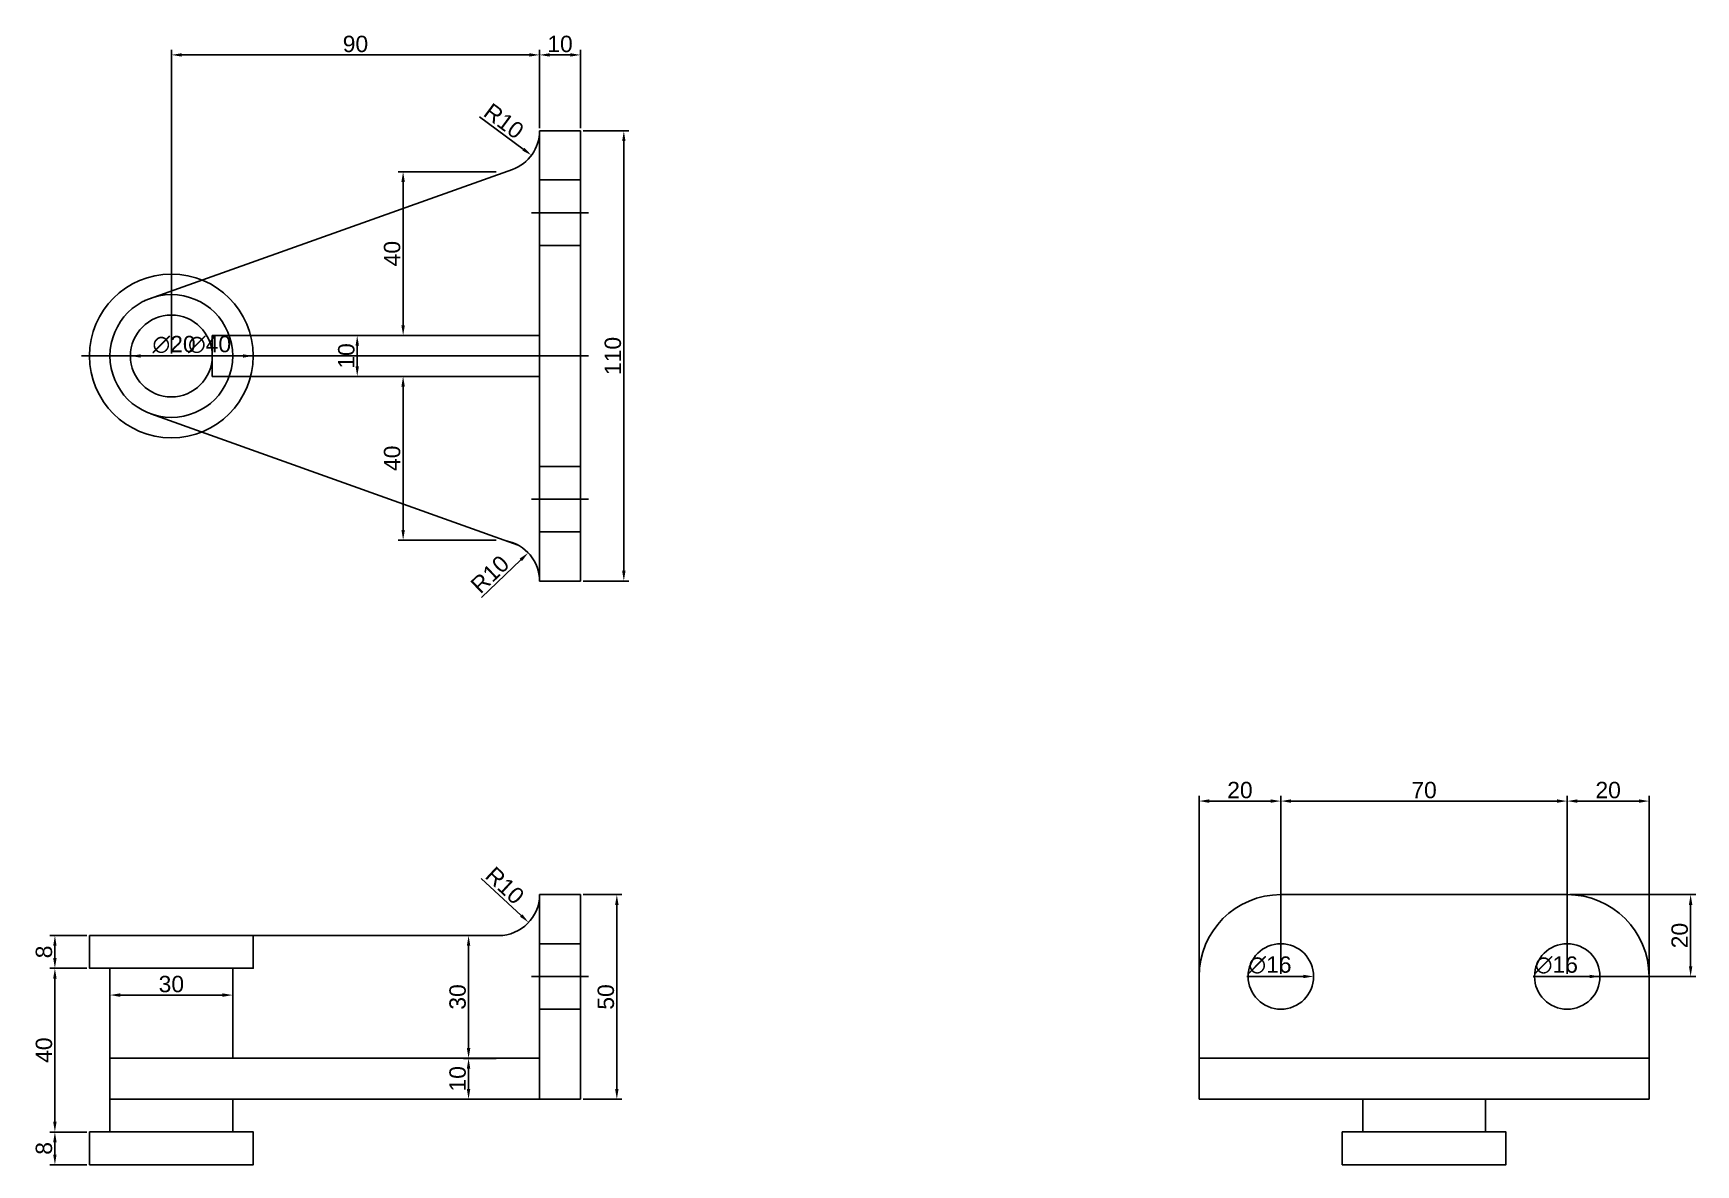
# Model space of a CAD drawing. Header units: millimetres. Extents: x 2427 to 2833, y 2018 to 2294.
import ezdxf

# ---------------------------------------------------------------- set-up
doc = ezdxf.new("R2010")
doc.units = ezdxf.units.MM
doc.styles.get("Standard").update_dxf_attribs({"font": 'arial.ttf'})
doc.dimstyles.new('ISO-25', dxfattribs={"dimtxt": 4, "dimasz": 2.5, "dimexe": 1.25, "dimexo": 0.625, "dimtad": 1, "dimtxsty": 'Standard', "dimcen": 2.5, "dimclrd": 3, "dimclre": 3, "dimclrt": 3, "dimadec": 0, "dimazin": 0, "dimtfac": 1, "dimtmove": 0, "dimatfit": 3, "dimfxl": 1, "dimarcsym": 0})

# ---------------------------------------------------------------- blocks, each defined once
blk = doc.blocks.new('*D1')
at = {"color": 3, "lineweight": -2, "transparency": 16777216}
for p, q in [((2460.85, 2216.05), (2460.85, 2290.24)), ((2463.35, 2288.99), (2548.35, 2288.99)), ((2550.85, 2271.05), (2550.85, 2290.24))]:
    blk.add_line(p, q, dxfattribs=at)
at = {"color": 3, "transparency": 16777216}
for points in [[(2463.35, 2289.4), (2463.35, 2288.57), (2460.85, 2288.99)], [(2548.35, 2289.4), (2548.35, 2288.57), (2550.85, 2288.99)]]:
    blk.add_solid(points, dxfattribs=at)
at = {"layer": 'Defpoints', "color": 0, "transparency": 16777216}
for p in [(2550.85, 2288.99), (2550.85, 2270.43), (2460.85, 2215.43)]:
    blk.add_point(p, dxfattribs=at)
at = {"color": 3, "transparency": 16777216, "insert": (2505.85, 2291.65), "char_height": 4, "attachment_point": 5}
blk.add_mtext('90', dxfattribs=at)
blk = doc.blocks.new('*D2')
at = {"color": 3, "lineweight": -2, "transparency": 16777216}
for p, q in [((2550.85, 2271.05), (2550.85, 2290.24)), ((2553.35, 2288.99), (2558.35, 2288.99)), ((2560.85, 2271.05), (2560.85, 2290.24))]:
    blk.add_line(p, q, dxfattribs=at)
at = {"color": 3, "transparency": 16777216}
for points in [[(2553.35, 2289.4), (2553.35, 2288.57), (2550.85, 2288.99)], [(2558.35, 2289.4), (2558.35, 2288.57), (2560.85, 2288.99)]]:
    blk.add_solid(points, dxfattribs=at)
at = {"layer": 'Defpoints', "color": 0, "transparency": 16777216}
for p in [(2560.85, 2288.99), (2550.85, 2270.43), (2560.85, 2270.43)]:
    blk.add_point(p, dxfattribs=at)
at = {"color": 3, "transparency": 16777216, "insert": (2555.85, 2291.65), "char_height": 4, "attachment_point": 5}
blk.add_mtext('10', dxfattribs=at)
blk = doc.blocks.new('*D3')
at = {"color": 3, "lineweight": -2, "transparency": 16777216}
for p, q in [((2540.23, 2260.43), (2516.25, 2260.43)), ((2517.5, 2257.93), (2517.5, 2222.93)), ((2540.23, 2220.43), (2516.25, 2220.43))]:
    blk.add_line(p, q, dxfattribs=at)
at = {"color": 3, "transparency": 16777216}
for points in [[(2517.08, 2257.93), (2517.92, 2257.93), (2517.5, 2260.43)], [(2517.08, 2222.93), (2517.92, 2222.93), (2517.5, 2220.43)]]:
    blk.add_solid(points, dxfattribs=at)
at = {"layer": 'Defpoints', "color": 0, "transparency": 16777216}
for p in [(2540.85, 2260.43), (2517.5, 2220.43), (2540.85, 2220.43)]:
    blk.add_point(p, dxfattribs=at)
at = {"color": 3, "transparency": 16777216, "insert": (2514.83, 2240.43), "char_height": 4, "attachment_point": 5, "rotation": 90}
blk.add_mtext('40', dxfattribs=at)
blk = doc.blocks.new('*D4')
at = {"color": 3, "lineweight": -2, "transparency": 16777216}
for p, q in [((2540.23, 2210.43), (2516.25, 2210.43)), ((2517.5, 2172.93), (2517.5, 2207.93)), ((2540.23, 2170.43), (2516.25, 2170.43))]:
    blk.add_line(p, q, dxfattribs=at)
at = {"color": 3, "transparency": 16777216}
for points in [[(2517.08, 2207.93), (2517.92, 2207.93), (2517.5, 2210.43)], [(2517.08, 2172.93), (2517.92, 2172.93), (2517.5, 2170.43)]]:
    blk.add_solid(points, dxfattribs=at)
at = {"layer": 'Defpoints', "color": 0, "transparency": 16777216}
for p in [(2517.5, 2210.43), (2540.85, 2210.43), (2540.85, 2170.43)]:
    blk.add_point(p, dxfattribs=at)
at = {"color": 3, "transparency": 16777216, "insert": (2514.83, 2190.43), "char_height": 4, "attachment_point": 5, "rotation": 90}
blk.add_mtext('40', dxfattribs=at)
blk = doc.blocks.new('*D5')
at = {"color": 3, "lineweight": -2, "transparency": 16777216}
blk.add_line((2467.17, 2215.43), (2453.35, 2215.43), dxfattribs=at)
at = {"color": 3, "transparency": 16777216}
blk.add_solid([(2453.35, 2215.84), (2453.35, 2215.01), (2450.85, 2215.43)], dxfattribs=at)
at = {"layer": 'Defpoints', "color": 0, "transparency": 16777216}
for p in [(2450.85, 2215.43), (2470.85, 2215.43)]:
    blk.add_point(p, dxfattribs=at)
at = {"color": 3, "transparency": 16777216, "insert": (2461.51, 2218.21), "char_height": 4, "attachment_point": 5}
blk.add_mtext('∅20', dxfattribs=at)
blk = doc.blocks.new('*D6')
at = {"color": 3, "lineweight": -2, "transparency": 16777216}
blk.add_line((2464.53, 2215.43), (2478.35, 2215.43), dxfattribs=at)
at = {"color": 3, "transparency": 16777216}
blk.add_solid([(2478.35, 2215.84), (2478.35, 2215.01), (2480.85, 2215.43)], dxfattribs=at)
at = {"layer": 'Defpoints', "color": 0, "transparency": 16777216}
for p in [(2440.85, 2215.43), (2480.85, 2215.43)]:
    blk.add_point(p, dxfattribs=at)
at = {"color": 3, "transparency": 16777216, "insert": (2470.19, 2218.21), "char_height": 4, "attachment_point": 5}
blk.add_mtext('∅40', dxfattribs=at)
blk = doc.blocks.new('*D7')
at = {"color": 3, "lineweight": -2, "transparency": 16777216}
blk.add_line((2536.66, 2156.42), (2546.27, 2165.61), dxfattribs=at)
at = {"color": 3, "transparency": 16777216}
blk.add_solid([(2545.98, 2165.91), (2546.56, 2165.31), (2548.08, 2167.34)], dxfattribs=at)
at = {"layer": 'Defpoints', "color": 0, "transparency": 16777216}
for p in [(2548.08, 2167.34), (2540.85, 2160.43)]:
    blk.add_point(p, dxfattribs=at)
at = {"color": 3, "transparency": 16777216, "insert": (2538.72, 2162.08), "char_height": 4, "attachment_point": 5, "rotation": 43.7193}
blk.add_mtext('R10', dxfattribs=at)
blk = doc.blocks.new('*D8')
at = {"color": 3, "lineweight": -2, "transparency": 16777216}
blk.add_line((2536.2, 2273.88), (2546.87, 2265.96), dxfattribs=at)
at = {"color": 3, "transparency": 16777216}
blk.add_solid([(2547.12, 2266.29), (2546.63, 2265.62), (2548.88, 2264.47)], dxfattribs=at)
at = {"layer": 'Defpoints', "color": 0, "transparency": 16777216}
for p in [(2540.85, 2270.43), (2548.88, 2264.47)]:
    blk.add_point(p, dxfattribs=at)
at = {"color": 3, "transparency": 16777216, "insert": (2542.12, 2272.81), "char_height": 4, "attachment_point": 5, "rotation": 323.4385}
blk.add_mtext('R10', dxfattribs=at)
blk = doc.blocks.new('*D9')
at = {"color": 3, "lineweight": -2, "transparency": 16777216}
for p, q in [((2561.48, 2270.43), (2572.7, 2270.43)), ((2571.45, 2267.93), (2571.45, 2162.93)), ((2561.48, 2160.43), (2572.7, 2160.43))]:
    blk.add_line(p, q, dxfattribs=at)
at = {"color": 3, "transparency": 16777216}
for points in [[(2571.03, 2267.93), (2571.86, 2267.93), (2571.45, 2270.43)], [(2571.03, 2162.93), (2571.86, 2162.93), (2571.45, 2160.43)]]:
    blk.add_solid(points, dxfattribs=at)
at = {"layer": 'Defpoints', "color": 0, "transparency": 16777216}
for p in [(2560.85, 2270.43), (2560.85, 2160.43), (2571.45, 2160.43)]:
    blk.add_point(p, dxfattribs=at)
at = {"color": 3, "transparency": 16777216, "insert": (2568.78, 2215.43), "char_height": 4, "attachment_point": 5, "rotation": 90}
blk.add_mtext('110', dxfattribs=at)
blk = doc.blocks.new('*D10')
at = {"color": 3, "lineweight": -2, "transparency": 16777216}
for p, q in [((2510.23, 2220.43), (2505.03, 2220.43)), ((2506.28, 2212.93), (2506.28, 2217.93)), ((2510.23, 2210.43), (2505.03, 2210.43))]:
    blk.add_line(p, q, dxfattribs=at)
at = {"color": 3, "transparency": 16777216}
for points in [[(2505.87, 2217.93), (2506.7, 2217.93), (2506.28, 2220.43)], [(2505.87, 2212.93), (2506.7, 2212.93), (2506.28, 2210.43)]]:
    blk.add_solid(points, dxfattribs=at)
at = {"layer": 'Defpoints', "color": 0, "transparency": 16777216}
for p in [(2506.28, 2220.43), (2510.85, 2220.43), (2510.85, 2210.43)]:
    blk.add_point(p, dxfattribs=at)
at = {"color": 3, "transparency": 16777216, "insert": (2503.62, 2215.43), "char_height": 4, "attachment_point": 5, "rotation": 90}
blk.add_mtext('10', dxfattribs=at)
blk = doc.blocks.new('*D11')
at = {"color": 3, "lineweight": -2, "transparency": 16777216}
blk.add_line((2536.6, 2087.75), (2546.35, 2078.71), dxfattribs=at)
at = {"color": 3, "transparency": 16777216}
blk.add_solid([(2546.63, 2079.02), (2546.07, 2078.41), (2548.18, 2077.02)], dxfattribs=at)
at = {"layer": 'Defpoints', "color": 0, "transparency": 16777216}
for p in [(2540.85, 2083.81), (2548.18, 2077.02)]:
    blk.add_point(p, dxfattribs=at)
at = {"color": 3, "transparency": 16777216, "insert": (2542.37, 2086.04), "char_height": 4, "attachment_point": 5, "rotation": 317.1637}
blk.add_mtext('R10', dxfattribs=at)
blk = doc.blocks.new('*D12')
at = {"color": 3, "lineweight": -2, "transparency": 16777216}
for p, q in [((2561.48, 2083.81), (2570.99, 2083.81)), ((2569.74, 2081.31), (2569.74, 2036.31)), ((2561.48, 2033.81), (2570.99, 2033.81))]:
    blk.add_line(p, q, dxfattribs=at)
at = {"color": 3, "transparency": 16777216}
for points in [[(2569.32, 2081.31), (2570.16, 2081.31), (2569.74, 2083.81)], [(2569.32, 2036.31), (2570.16, 2036.31), (2569.74, 2033.81)]]:
    blk.add_solid(points, dxfattribs=at)
at = {"layer": 'Defpoints', "color": 0, "transparency": 16777216}
for p in [(2560.85, 2083.81), (2560.85, 2033.81), (2569.74, 2033.81)]:
    blk.add_point(p, dxfattribs=at)
at = {"color": 3, "transparency": 16777216, "insert": (2567.07, 2058.81), "char_height": 4, "attachment_point": 5, "rotation": 90}
blk.add_mtext('50', dxfattribs=at)
blk = doc.blocks.new('*D13')
at = {"color": 3, "lineweight": -2, "transparency": 16777216}
for p, q in [((2540.23, 2073.81), (2532.25, 2073.81)), ((2533.5, 2071.31), (2533.5, 2046.31)), ((2540.23, 2043.81), (2532.25, 2043.81))]:
    blk.add_line(p, q, dxfattribs=at)
at = {"color": 3, "transparency": 16777216}
for points in [[(2533.08, 2071.31), (2533.92, 2071.31), (2533.5, 2073.81)], [(2533.08, 2046.31), (2533.92, 2046.31), (2533.5, 2043.81)]]:
    blk.add_solid(points, dxfattribs=at)
at = {"layer": 'Defpoints', "color": 0, "transparency": 16777216}
for p in [(2540.85, 2073.81), (2533.5, 2043.81), (2540.85, 2043.81)]:
    blk.add_point(p, dxfattribs=at)
at = {"color": 3, "transparency": 16777216, "insert": (2530.83, 2058.81), "char_height": 4, "attachment_point": 5, "rotation": 90}
blk.add_mtext('30', dxfattribs=at)
blk = doc.blocks.new('*D14')
at = {"color": 3, "lineweight": -2, "transparency": 16777216}
for p, q in [((2532.88, 2043.81), (2532.24, 2043.81)), ((2533.49, 2041.31), (2533.49, 2036.31)), ((2532.88, 2033.81), (2532.24, 2033.81))]:
    blk.add_line(p, q, dxfattribs=at)
at = {"color": 3, "transparency": 16777216}
for points in [[(2533.08, 2041.31), (2533.91, 2041.31), (2533.49, 2043.81)], [(2533.08, 2036.31), (2533.91, 2036.31), (2533.49, 2033.81)]]:
    blk.add_solid(points, dxfattribs=at)
at = {"layer": 'Defpoints', "color": 0, "transparency": 16777216}
for p in [(2533.5, 2043.81), (2533.49, 2033.81), (2533.5, 2033.81)]:
    blk.add_point(p, dxfattribs=at)
at = {"color": 3, "transparency": 16777216, "insert": (2530.83, 2038.81), "char_height": 4, "attachment_point": 5, "rotation": 90}
blk.add_mtext('10', dxfattribs=at)
blk = doc.blocks.new('*D15')
at = {"color": 3, "lineweight": -2, "transparency": 16777216}
for p, q in [((2445.85, 2055.44), (2445.85, 2060.52)), ((2475.85, 2055.44), (2475.85, 2060.52)), ((2448.35, 2059.27), (2473.35, 2059.27))]:
    blk.add_line(p, q, dxfattribs=at)
at = {"color": 3, "transparency": 16777216}
for points in [[(2448.35, 2059.69), (2448.35, 2058.85), (2445.85, 2059.27)], [(2473.35, 2059.69), (2473.35, 2058.85), (2475.85, 2059.27)]]:
    blk.add_solid(points, dxfattribs=at)
at = {"layer": 'Defpoints', "color": 0, "transparency": 16777216}
for p in [(2475.85, 2059.27), (2445.85, 2054.81), (2475.85, 2054.81)]:
    blk.add_point(p, dxfattribs=at)
at = {"color": 3, "transparency": 16777216, "insert": (2460.85, 2061.94), "char_height": 4, "attachment_point": 5}
blk.add_mtext('30', dxfattribs=at)
blk = doc.blocks.new('*D16')
at = {"color": 3, "lineweight": -2, "transparency": 16777216}
for p, q in [((2440.23, 2073.81), (2431.14, 2073.81)), ((2432.39, 2071.31), (2432.39, 2068.31)), ((2440.23, 2065.81), (2431.14, 2065.81))]:
    blk.add_line(p, q, dxfattribs=at)
at = {"color": 3, "transparency": 16777216}
for points in [[(2431.97, 2071.31), (2432.8, 2071.31), (2432.39, 2073.81)], [(2431.97, 2068.31), (2432.8, 2068.31), (2432.39, 2065.81)]]:
    blk.add_solid(points, dxfattribs=at)
at = {"layer": 'Defpoints', "color": 0, "transparency": 16777216}
for p in [(2440.85, 2073.81), (2432.39, 2065.81), (2440.85, 2065.81)]:
    blk.add_point(p, dxfattribs=at)
at = {"color": 3, "transparency": 16777216, "insert": (2429.72, 2069.81), "char_height": 4, "attachment_point": 5, "rotation": 90}
blk.add_mtext('8', dxfattribs=at)
blk = doc.blocks.new('*D17')
at = {"color": 3, "lineweight": -2, "transparency": 16777216}
for p, q in [((2440.23, 2065.81), (2431.14, 2065.81)), ((2432.39, 2063.31), (2432.39, 2028.31)), ((2440.23, 2025.81), (2431.14, 2025.81))]:
    blk.add_line(p, q, dxfattribs=at)
at = {"color": 3, "transparency": 16777216}
for points in [[(2431.97, 2063.31), (2432.8, 2063.31), (2432.39, 2065.81)], [(2431.97, 2028.31), (2432.8, 2028.31), (2432.39, 2025.81)]]:
    blk.add_solid(points, dxfattribs=at)
at = {"layer": 'Defpoints', "color": 0, "transparency": 16777216}
for p in [(2440.85, 2065.81), (2432.39, 2025.81), (2440.85, 2025.81)]:
    blk.add_point(p, dxfattribs=at)
at = {"color": 3, "transparency": 16777216, "insert": (2429.72, 2045.81), "char_height": 4, "attachment_point": 5, "rotation": 90}
blk.add_mtext('40', dxfattribs=at)
blk = doc.blocks.new('*D18')
at = {"color": 3, "lineweight": -2, "transparency": 16777216}
for p, q in [((2440.23, 2025.81), (2431.14, 2025.81)), ((2432.39, 2020.31), (2432.39, 2023.31)), ((2440.23, 2017.81), (2431.14, 2017.81))]:
    blk.add_line(p, q, dxfattribs=at)
at = {"color": 3, "transparency": 16777216}
for points in [[(2431.97, 2023.31), (2432.8, 2023.31), (2432.39, 2025.81)], [(2431.97, 2020.31), (2432.8, 2020.31), (2432.39, 2017.81)]]:
    blk.add_solid(points, dxfattribs=at)
at = {"layer": 'Defpoints', "color": 0, "transparency": 16777216}
for p in [(2432.39, 2025.81), (2440.85, 2025.81), (2440.85, 2017.81)]:
    blk.add_point(p, dxfattribs=at)
at = {"color": 3, "transparency": 16777216, "insert": (2429.72, 2021.81), "char_height": 4, "attachment_point": 5, "rotation": 90}
blk.add_mtext('8', dxfattribs=at)
blk = doc.blocks.new('*D19')
at = {"color": 3, "lineweight": -2, "transparency": 16777216}
blk.add_line((2723.71, 2063.81), (2737.54, 2063.81), dxfattribs=at)
at = {"color": 3, "transparency": 16777216}
blk.add_solid([(2737.54, 2064.23), (2737.54, 2063.4), (2740.04, 2063.81)], dxfattribs=at)
at = {"layer": 'Defpoints', "color": 0, "transparency": 16777216}
for p in [(2724.04, 2063.81), (2740.04, 2063.81)]:
    blk.add_point(p, dxfattribs=at)
at = {"color": 3, "transparency": 16777216, "insert": (2729.38, 2066.59), "char_height": 4, "attachment_point": 5}
blk.add_mtext('∅16', dxfattribs=at)
blk = doc.blocks.new('*D20')
at = {"color": 3, "lineweight": -2, "transparency": 16777216}
blk.add_line((2793.71, 2063.81), (2807.54, 2063.81), dxfattribs=at)
at = {"color": 3, "transparency": 16777216}
blk.add_solid([(2807.54, 2064.23), (2807.54, 2063.4), (2810.04, 2063.81)], dxfattribs=at)
at = {"layer": 'Defpoints', "color": 0, "transparency": 16777216}
for p in [(2794.04, 2063.81), (2810.04, 2063.81)]:
    blk.add_point(p, dxfattribs=at)
at = {"color": 3, "transparency": 16777216, "insert": (2799.38, 2066.59), "char_height": 4, "attachment_point": 5}
blk.add_mtext('∅16', dxfattribs=at)
blk = doc.blocks.new('*D21')
at = {"color": 3, "lineweight": -2, "transparency": 16777216}
for p, q in [((2712.04, 2064.44), (2712.04, 2107.92)), ((2729.54, 2106.67), (2714.54, 2106.67)), ((2732.04, 2064.44), (2732.04, 2107.92))]:
    blk.add_line(p, q, dxfattribs=at)
at = {"color": 3, "transparency": 16777216}
for points in [[(2714.54, 2107.09), (2714.54, 2106.25), (2712.04, 2106.67)], [(2729.54, 2107.09), (2729.54, 2106.25), (2732.04, 2106.67)]]:
    blk.add_solid(points, dxfattribs=at)
at = {"layer": 'Defpoints', "color": 0, "transparency": 16777216}
for p in [(2712.04, 2106.67), (2712.04, 2063.81), (2732.04, 2063.81)]:
    blk.add_point(p, dxfattribs=at)
at = {"color": 3, "transparency": 16777216, "insert": (2722.04, 2109.34), "char_height": 4, "attachment_point": 5}
blk.add_mtext('20', dxfattribs=at)
blk = doc.blocks.new('*D22')
at = {"color": 3, "lineweight": -2, "transparency": 16777216}
for p, q in [((2732.04, 2064.44), (2732.04, 2107.92)), ((2734.54, 2106.67), (2799.54, 2106.67)), ((2802.04, 2064.44), (2802.04, 2107.92))]:
    blk.add_line(p, q, dxfattribs=at)
at = {"color": 3, "transparency": 16777216}
for points in [[(2734.54, 2107.09), (2734.54, 2106.25), (2732.04, 2106.67)], [(2799.54, 2107.09), (2799.54, 2106.25), (2802.04, 2106.67)]]:
    blk.add_solid(points, dxfattribs=at)
at = {"layer": 'Defpoints', "color": 0, "transparency": 16777216}
for p in [(2802.04, 2106.67), (2732.04, 2063.81), (2802.04, 2063.81)]:
    blk.add_point(p, dxfattribs=at)
at = {"color": 3, "transparency": 16777216, "insert": (2767.04, 2109.34), "char_height": 4, "attachment_point": 5}
blk.add_mtext('70', dxfattribs=at)
blk = doc.blocks.new('*D23')
at = {"color": 3, "lineweight": -2, "transparency": 16777216}
for p, q in [((2802.04, 2064.44), (2802.04, 2107.92)), ((2804.54, 2106.67), (2819.54, 2106.67)), ((2822.04, 2064.44), (2822.04, 2107.92))]:
    blk.add_line(p, q, dxfattribs=at)
at = {"color": 3, "transparency": 16777216}
for points in [[(2804.54, 2107.09), (2804.54, 2106.25), (2802.04, 2106.67)], [(2819.54, 2107.09), (2819.54, 2106.25), (2822.04, 2106.67)]]:
    blk.add_solid(points, dxfattribs=at)
at = {"layer": 'Defpoints', "color": 0, "transparency": 16777216}
for p in [(2822.04, 2106.67), (2802.04, 2063.81), (2822.04, 2063.81)]:
    blk.add_point(p, dxfattribs=at)
at = {"color": 3, "transparency": 16777216, "insert": (2812.04, 2109.34), "char_height": 4, "attachment_point": 5}
blk.add_mtext('20', dxfattribs=at)
blk = doc.blocks.new('*D24')
at = {"color": 3, "lineweight": -2, "transparency": 16777216}
for p, q in [((2802.67, 2083.81), (2833.45, 2083.81)), ((2832.2, 2066.31), (2832.2, 2081.31)), ((2802.67, 2063.81), (2833.45, 2063.81))]:
    blk.add_line(p, q, dxfattribs=at)
at = {"color": 3, "transparency": 16777216}
for points in [[(2831.78, 2081.31), (2832.62, 2081.31), (2832.2, 2083.81)], [(2831.78, 2066.31), (2832.62, 2066.31), (2832.2, 2063.81)]]:
    blk.add_solid(points, dxfattribs=at)
at = {"layer": 'Defpoints', "color": 0, "transparency": 16777216}
for p in [(2802.04, 2083.81), (2832.2, 2083.81), (2802.04, 2063.81)]:
    blk.add_point(p, dxfattribs=at)
at = {"color": 3, "transparency": 16777216, "insert": (2829.53, 2073.81), "char_height": 4, "attachment_point": 5, "rotation": 90}
blk.add_mtext('20', dxfattribs=at)

msp = doc.modelspace()

# ---------------------------------------------------------------- linework, layer by layer
for p, q in [((2550.851, 2270.427), (2560.851, 2270.427)), ((2550.851, 2160.427), (2550.851, 2270.427)), ((2560.851, 2270.427), (2560.851, 2160.427)), ((2550.851, 2258.427), (2560.851, 2258.427)), ((2548.851, 2250.427), (2562.851, 2250.427)), ((2550.851, 2242.427), (2560.851, 2242.427)), ((2470.851, 2215.427), (2470.851, 2220.427)), ((2470.851, 2220.427), (2470.851, 2210.427)), ((2438.851, 2215.427), (2562.851, 2215.427)), ((2560.851, 2188.427), (2550.851, 2188.427)), ((2562.851, 2180.427), (2548.851, 2180.427)), ((2560.851, 2172.427), (2550.851, 2172.427)), ((2560.851, 2160.427), (2550.851, 2160.427)), ((2560.851, 2083.814), (2550.851, 2083.814)), ((2550.851, 2083.814), (2550.851, 2083.814)), ((2550.851, 2083.814), (2550.851, 2033.814)), ((2560.851, 2033.814), (2560.851, 2083.814)), ((2802.041, 2083.814), (2732.041, 2083.814)), ((2540.851, 2073.814), (2440.851, 2073.814)), ((2560.851, 2071.814), (2550.851, 2071.814)), ((2562.851, 2063.814), (2548.851, 2063.814)), ((2712.041, 2063.814), (2712.041, 2033.814)), ((2822.041, 2033.814), (2822.041, 2063.814)), ((2560.851, 2055.814), (2550.851, 2055.814)), ((2712.041, 2043.814), (2822.041, 2043.814)), ((2550.851, 2033.814), (2560.851, 2033.814)), ((2712.041, 2033.814), (2822.041, 2033.814))]:
    msp.add_line(p, q)
for points in [[(2454.369, 2228.954), (2544.211, 2261.008)], [(2470.851, 2220.427), (2550.851, 2220.427), (2550.851, 2210.427), (2470.851, 2210.427)], [(2545.637, 2169.207), (2455.804, 2201.301)]]:
    msp.add_lwpolyline(points)
for points in [[(2440.851, 2073.814), (2480.851, 2073.814), (2480.851, 2065.814), (2440.851, 2065.814)], [(2445.851, 2065.814), (2475.851, 2065.814), (2475.851, 2043.814), (2445.851, 2043.814)], [(2550.851, 2033.814), (2445.851, 2033.814), (2445.851, 2043.814), (2550.851, 2043.814)], [(2445.851, 2033.814), (2475.851, 2033.814), (2475.851, 2025.814), (2445.851, 2025.814)], [(2752.041, 2033.814), (2782.041, 2033.814), (2782.041, 2025.814), (2752.041, 2025.814)], [(2440.851, 2025.814), (2480.851, 2025.814), (2480.851, 2017.814), (2440.851, 2017.814)], [(2747.041, 2025.814), (2787.041, 2025.814), (2787.041, 2017.814), (2747.041, 2017.814)]]:
    msp.add_lwpolyline(points, close=True)
for centre, radius in [((2460.851, 2215.427), 20), ((2460.851, 2215.427), 15), ((2460.851, 2215.427), 10), ((2732.041, 2063.814), 8), ((2802.041, 2063.814), 8)]:
    msp.add_circle(centre, radius)
for centre, radius, start, end in [((2540.851, 2270.427), 10, 289.63563, 0), ((2540.851, 2160.427), 10, 0, 79.27608), ((2540.851, 2083.814), 10, 270, 0), ((2732.041, 2063.814), 20, 90, 180), ((2802.041, 2063.814), 20, 0, 90)]:
    msp.add_arc(centre, radius, start, end)

# ---------------------------------------------------------------- dimensions: what is measured, and where the dimension line sits
at = {"color": 114, "true_color": 0x139b48}
for base, p1, p2, picture, middle in [((2550.851, 2288.986), (2460.851, 2215.427), (2550.851, 2270.427), '*D1', (2505.851, 2291.653)), ((2560.851, 2288.986), (2550.851, 2270.427), (2560.851, 2270.427), '*D2', (2555.851, 2291.653)), ((2712.041, 2106.669), (2732.041, 2063.814), (2712.041, 2063.814), '*D21', (2722.041, 2109.336)), ((2802.041, 2106.669), (2732.041, 2063.814), (2802.041, 2063.814), '*D22', (2767.041, 2109.336)), ((2822.041, 2106.669), (2802.041, 2063.814), (2822.041, 2063.814), '*D23', (2812.041, 2109.336)), ((2475.851, 2059.269), (2445.851, 2054.814), (2475.851, 2054.814), '*D15', (2460.851, 2061.938))]:
    dim = msp.add_linear_dim(base=base, p1=p1, p2=p2, dimstyle='ISO-25', dxfattribs=at)
    dim.commit()
    dim.dimension.update_dxf_attribs({"geometry": picture, "text_midpoint": middle})
for center, mpoint, picture, middle in [((2540.851, 2270.427), (2548.883, 2264.47), '*D8', (2540.532, 2270.663)), ((2540.851, 2160.427), (2548.078, 2167.338), '*D7', (2540.564, 2160.152)), ((2540.851, 2083.814), (2548.184, 2077.015), '*D11', (2540.56, 2084.084))]:
    dim = msp.add_radius_dim(center=center, mpoint=mpoint, dimstyle='ISO-25', dxfattribs=at)
    dim.commit()
    dim.dimension.update_dxf_attribs({"geometry": picture, "text_midpoint": middle, "dimtype": 164})
for base, p1, p2, picture, middle in [((2571.448, 2160.427), (2560.851, 2270.427), (2560.851, 2160.427), '*D9', (2568.781, 2215.427)), ((2517.501, 2220.427), (2540.851, 2260.427), (2540.851, 2220.427), '*D3', (2514.834, 2240.427)), ((2506.282, 2220.427), (2510.851, 2210.427), (2510.851, 2220.427), '*D10', (2503.615, 2215.427)), ((2517.501, 2210.427), (2540.851, 2170.427), (2540.851, 2210.427), '*D4', (2514.834, 2190.427)), ((2569.741, 2033.814), (2560.851, 2083.814), (2560.851, 2033.814), '*D12', (2567.074, 2058.814)), ((2832.201, 2083.814), (2802.041, 2063.814), (2802.041, 2083.814), '*D24', (2829.534, 2073.814)), ((2432.387, 2065.814), (2440.851, 2073.814), (2440.851, 2065.814), '*D16', (2429.72, 2069.814)), ((2533.502, 2043.814), (2540.851, 2073.814), (2540.851, 2043.814), '*D13', (2530.833, 2058.814)), ((2432.387, 2025.814), (2440.851, 2065.814), (2440.851, 2025.814), '*D17', (2429.72, 2045.814)), ((2533.494, 2033.814), (2533.502, 2043.814), (2533.502, 2033.814), '*D14', (2530.826, 2038.814)), ((2432.387, 2025.814), (2440.851, 2017.814), (2440.851, 2025.814), '*D18', (2429.72, 2021.814))]:
    dim = msp.add_linear_dim(base=base, p1=p1, p2=p2, angle=90, dimstyle='ISO-25', dxfattribs=at)
    dim.commit()
    dim.dimension.update_dxf_attribs({"geometry": picture, "text_midpoint": middle})
for p1, p2, picture, middle in [((2440.851, 2215.427), (2480.851, 2215.427), '*D6', (2470.192, 2215.427)), ((2470.851, 2215.427), (2450.851, 2215.427), '*D5', (2461.51, 2215.427)), ((2724.041, 2063.814), (2740.041, 2063.814), '*D19', (2729.377, 2063.814)), ((2794.041, 2063.814), (2810.041, 2063.814), '*D20', (2799.377, 2063.814))]:
    dim = msp.add_diameter_dim_2p(p1=p1, p2=p2, dimstyle='ISO-25', dxfattribs=at)
    dim.commit()
    dim.dimension.update_dxf_attribs({"geometry": picture, "text_midpoint": middle, "dimtype": 163})

doc.saveas('drawing.dxf')
